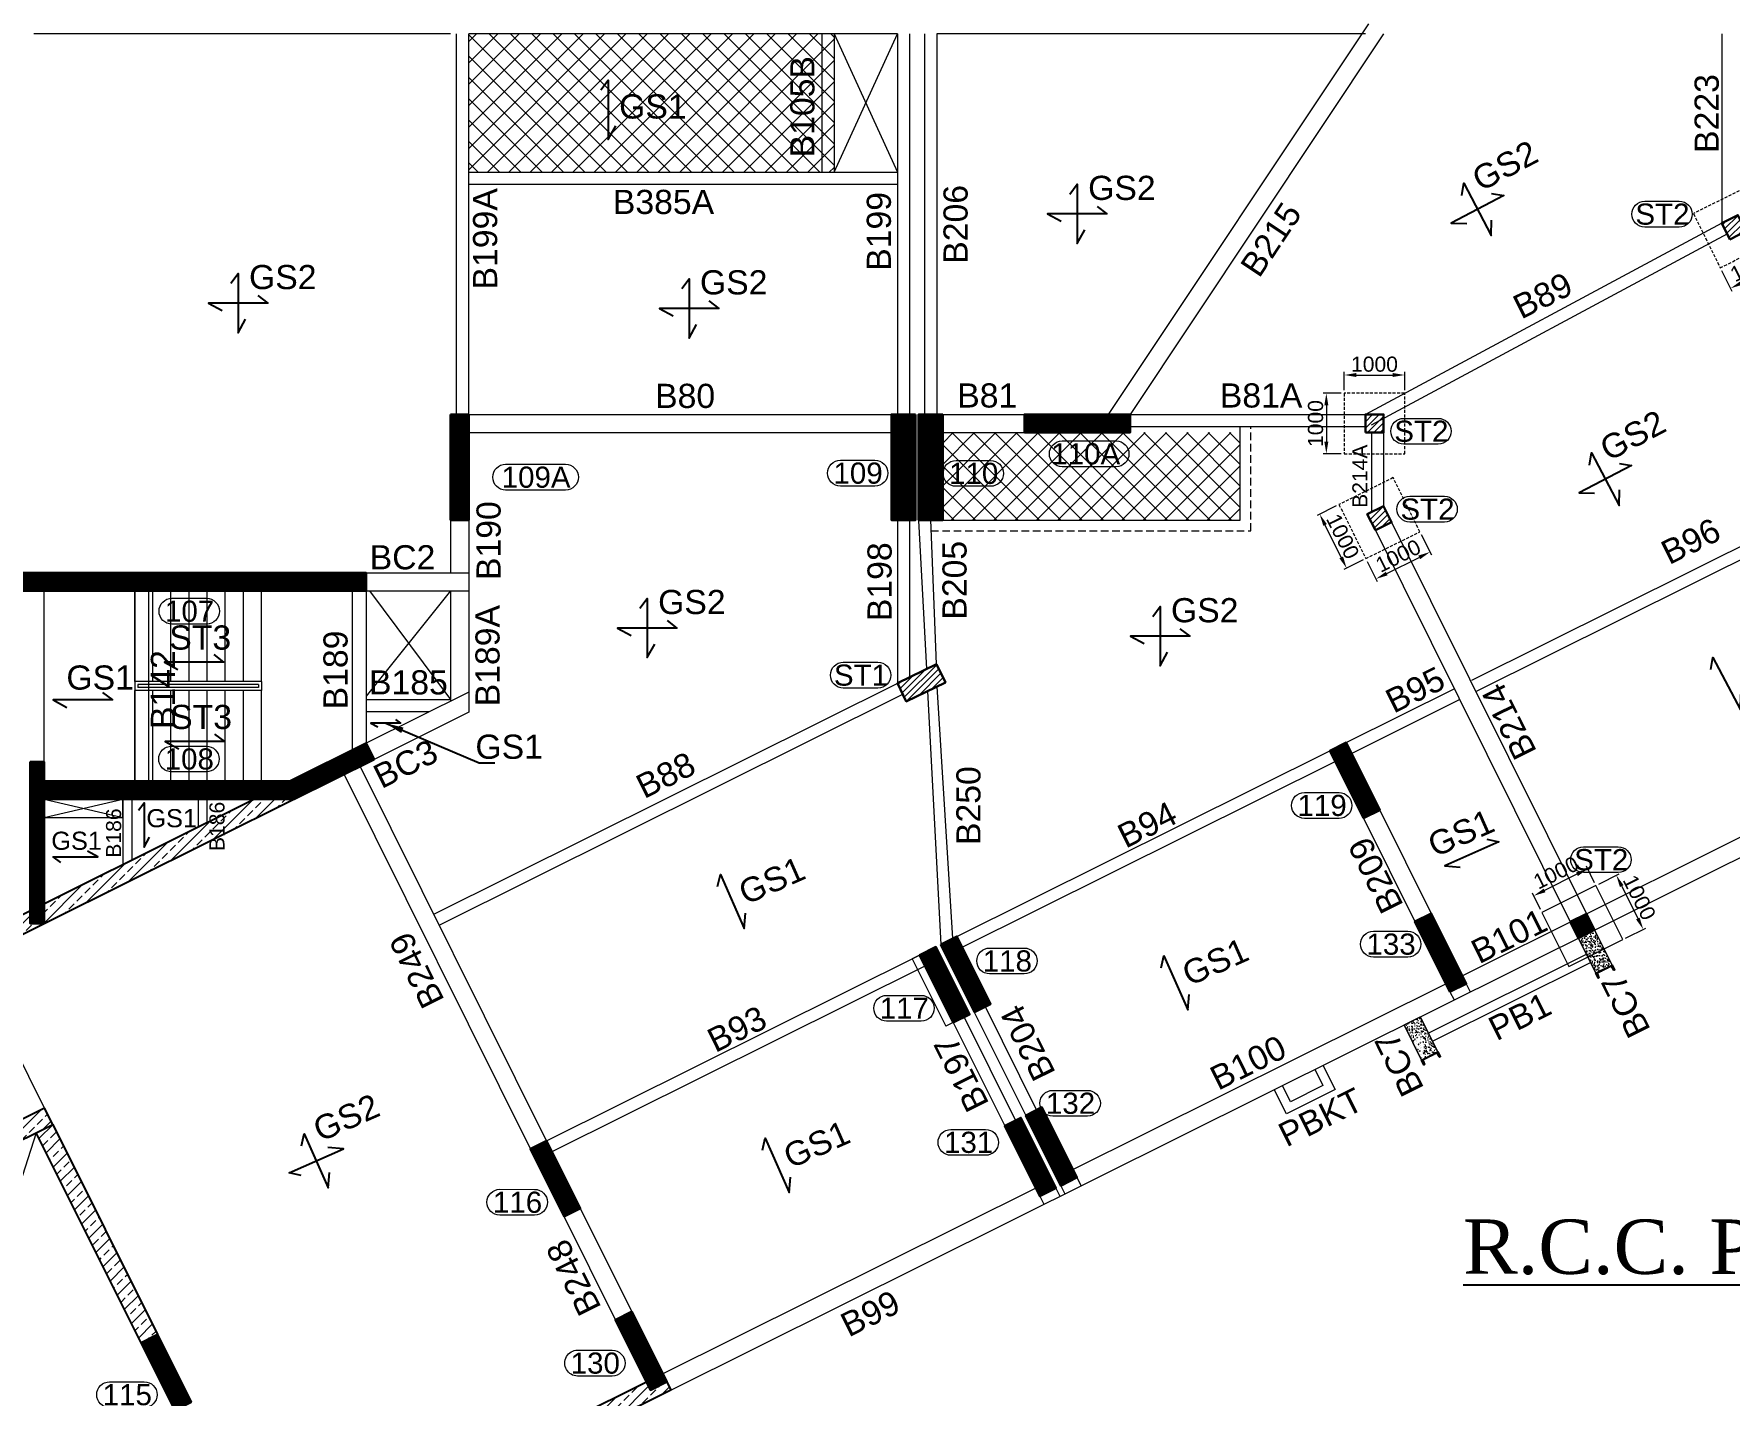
# Model space of a CAD drawing. Header units: millimetres. Extents: x -954 to 225541, y -300291 to -180647.
# Drawn here: x 49665 to 77738, y -262173 to -239639 of the extents above; entities that cross this region are included whole.
import ezdxf
from ezdxf.enums import TextEntityAlignment as Align

# ---------------------------------------------------------------- set-up
doc = ezdxf.new("R2010")
doc.units = ezdxf.units.MM
doc.header["$LTSCALE"] = 100
doc.header["$MEASUREMENT"] = 0
doc.header["$PDMODE"] = 3
doc.linetypes.add('DASHED', pattern=[0.75, 0.5, -0.25])
doc.linetypes.add('HIDDEN', pattern=[0.375, 0.25, -0.125])
for name, color, linetype, lineweight in [('BEAM', 191, 'Continuous', 20), ('BEAM NO (H)', 121, 'Continuous', 20), ('BEAM NO (V)', 121, 'Continuous', 20), ('COL HATCH', 67, 'Continuous', 25), ('colno', 11, 'Continuous', 15), ('COLUMN', 84, 'Continuous', 30), ('DIM', 8, 'Continuous', 13), ('FOOTING', 12, 'Continuous', 20), ('MAIN TEXT', 6, 'Continuous', 25), ('NON STRU. WALL', 3, 'Continuous', 15), ('RET WALL', 31, 'Continuous', 30), ('RET WALL HATCH', 57, 'Continuous', 13), ('SLAB MARK', 241, 'Continuous', 25), ('SLAB NO', 52, 'Continuous', 25), ('STAIRCASE', 39, 'Continuous', 9), ('STUB', 2, 'Continuous', 30), ('SUNK', 251, 'Continuous', 9), ('void', 45, 'Continuous', 18)]:
    doc.layers.add(name, color=color, linetype=linetype, lineweight=lineweight)
doc.layers.add('WD-ELE-1', color=2, linetype='Continuous')
doc.layers.add('WD-RCC SLAB HATCH', color=253, linetype='Continuous')
doc.styles.add('ARIAL', font='arial.ttf')
doc.styles.add('TIMES NEW ROMAN', font='times.ttf', dxfattribs={"width": 0.8, "height": 12})
doc.dimstyles.new('150', dxfattribs={"dimscale": 150, "dimtxt": 2.5, "dimasz": 2, "dimexe": 0.5, "dimexo": 0.5, "dimgap": 0.5, "dimtad": 1, "dimdec": 0, "dimzin": 3, "dimdsep": 46, "dimtxsty": 'ARIAL', "dimcen": 0, "dimdle": 1, "dimclrd": 256, "dimclre": 256, "dimclrt": 7, "dimadec": 0, "dimazin": 0, "dimtfac": 1, "dimtdec": 0, "dimtmove": 0, "dimatfit": 3, "dimfxl": 0, "dimtolj": 1, "dimtzin": 0, "dimlwd": -1, "dimlwe": -1, "dimarcsym": 0})
pattern_1 = [(45, (-325852.978, -598840.706), (-8.83883476, 8.83883476), [])]
pattern_2 = [(45, (-46170.95, -917447.999), (-8.83883476, 8.83883476), [])]
pattern_3 = [(45, (360396, 1349499.23), (-176.776695, 176.776695), []), (45, (360572.77, 1349499.23), (-176.776695, 176.776695), [125, -62.5])]
pattern_4 = [(50, (-47286.1, -571132.81), (107.589027, -9.41282), [11.25, -123.75]), (355, (-47286.1, -571132.81), (-20.8127, 112.82882), [9, -99]), (100.451444, (-47277.14, -571133.6), (86.776327, 103.415999), [9.561029, -105.171317]), (46.1842, (-47286.1, -571102.81), (160.0862, -24.827892), [16.875, -185.625]), (96.635635, (-47272.76, -571104.88), (140.19929, 146.11779), [14.34155, -157.757064]), (351.184164, (-47286.1, -571102.81), (140.19929, 146.11779), [13.5, -148.5]), (21, (-47271.1, -571110.31), (89.536058, -60.392834), [11.25, -123.75]), (326, (-47271.1, -571110.31), (36.4973, 108.772507), [9, -99]), (71.451445, (-47263.64, -571115.34), (126.033357, 48.379673), [9.561029, -105.171317]), (37.5, (-47286.103, -571132.81), (1.8239783, 49.934078), [0, -97.8, 0, -100.5, 0, -99.375]), (7.5, (-47286.103, -571132.81), (39.4604306, 59.161757), [0, -57.3, 0, -95.55, 0, -37.875]), (327.5, (-47319.553, -571132.81), (80.0733654, -3.3832308), [0, -37.5, 0, -117, 0, -155.25]), (317.5, (-47334.55, -571132.81), (87.477925, 15.015747), [0, -48.75, 0, -77.7, 0, -110.25])]

# ---------------------------------------------------------------- blocks, each defined once
blk = doc.blocks.new('*D76')
at = {"layer": 'Defpoints', "color": 0, "transparency": 16777216}
for p in [(72365, -245286), (71365, -245589), (72365, -245589)]:
    blk.add_point(p, dxfattribs=at)
at = {"layer": 'DIM', "transparency": 16777216}
for p, q in [((71365, -245539), (71365, -245236)), ((71565, -245286), (72165, -245286)), ((72365, -245539), (72365, -245236))]:
    blk.add_line(p, q, dxfattribs=at)
for points in [[(71565, -245252), (71565, -245319), (71365, -245286)], [(72165, -245252), (72165, -245319), (72365, -245286)]]:
    blk.add_solid(points, dxfattribs=at)
at = {"layer": 'DIM', "color": 7, "transparency": 16777216, "insert": (71865, -245108), "char_height": 250, "attachment_point": 5, "style": 'ARIAL'}
blk.add_mtext('\\A1;1000', dxfattribs=at)
blk = doc.blocks.new('*D77')
at = {"layer": 'Defpoints', "color": 0, "transparency": 16777216}
for p in [(71365, -245589), (71068, -246589), (71365, -246589)]:
    blk.add_point(p, dxfattribs=at)
at = {"layer": 'DIM', "transparency": 16777216}
for p, q in [((71315, -245589), (71018, -245589)), ((71068, -245789), (71068, -246389)), ((71315, -246589), (71018, -246589))]:
    blk.add_line(p, q, dxfattribs=at)
for points in [[(71035, -245789), (71101, -245789), (71068, -245589)], [(71035, -246389), (71101, -246389), (71068, -246589)]]:
    blk.add_solid(points, dxfattribs=at)
at = {"layer": 'DIM', "color": 7, "transparency": 16777216, "insert": (70890, -246089), "char_height": 250, "attachment_point": 5, "rotation": 90, "style": 'ARIAL'}
blk.add_mtext('\\A1;1000', dxfattribs=at)
blk = doc.blocks.new('*D78')
at = {"layer": 'Defpoints', "color": 0, "transparency": 16777216}
for p in [(70958, -247590), (71277, -247431), (71723, -248326)]:
    blk.add_point(p, dxfattribs=at)
at = {"layer": 'DIM', "transparency": 16777216}
for p, q in [((71233, -247453), (70914, -247612)), ((71315, -248306), (71047, -247769)), ((71678, -248348), (71359, -248507))]:
    blk.add_line(p, q, dxfattribs=at)
for points in [[(71077, -247754), (71018, -247784), (70958, -247590)], [(71345, -248291), (71285, -248321), (71404, -248485)]]:
    blk.add_solid(points, dxfattribs=at)
at = {"layer": 'DIM', "color": 7, "transparency": 16777216, "insert": (71340, -247958), "char_height": 250, "attachment_point": 5, "rotation": 296.467, "style": 'ARIAL'}
blk.add_mtext('\\A1;1000', dxfattribs=at)
blk = doc.blocks.new('*D79')
at = {"layer": 'Defpoints', "color": 0, "transparency": 16777216}
for p in [(72618, -247880), (71723, -248326), (72785, -248216)]:
    blk.add_point(p, dxfattribs=at)
at = {"layer": 'DIM', "transparency": 16777216}
for p, q in [((72640, -247925), (72807, -248261)), ((71745, -248371), (71912, -248706)), ((72069, -248572), (72606, -248305))]:
    blk.add_line(p, q, dxfattribs=at)
for points in [[(72591, -248275), (72621, -248335), (72785, -248216)], [(72054, -248543), (72084, -248602), (71890, -248661)]]:
    blk.add_solid(points, dxfattribs=at)
at = {"layer": 'DIM', "color": 7, "transparency": 16777216, "insert": (72258, -248280), "char_height": 250, "attachment_point": 5, "rotation": 26.467, "style": 'ARIAL'}
blk.add_mtext('\\A1;1000', dxfattribs=at)
blk = doc.blocks.new('*D81')
at = {"layer": 'Defpoints', "color": 0, "transparency": 16777216}
for p in [(78487, -243064), (77592, -243510), (78657, -243406)]:
    blk.add_point(p, dxfattribs=at)
at = {"layer": 'DIM', "transparency": 16777216}
for p, q in [((78509, -243109), (78679, -243450)), ((77614, -243555), (77784, -243896)), ((77941, -243762), (78478, -243495))]:
    blk.add_line(p, q, dxfattribs=at)
for points in [[(78463, -243465), (78493, -243525), (78657, -243406)], [(77926, -243732), (77955, -243792), (77762, -243851)]]:
    blk.add_solid(points, dxfattribs=at)
at = {"layer": 'DIM', "color": 7, "transparency": 16777216, "insert": (78130, -243469), "char_height": 250, "attachment_point": 5, "rotation": 26.467, "style": 'ARIAL'}
blk.add_mtext('\\A1;1000', dxfattribs=at)
blk = doc.blocks.new('*D82')
at = {"layer": 'Defpoints', "color": 0, "transparency": 16777216}
for p in [(75533, -253736), (74502, -253908), (74638, -254181)]:
    blk.add_point(p, dxfattribs=at)
at = {"layer": 'DIM', "transparency": 16777216}
for p, q in [((75511, -253691), (75375, -253418)), ((75218, -253552), (74681, -253819)), ((74616, -254137), (74480, -253863))]:
    blk.add_line(p, q, dxfattribs=at)
for points in [[(75203, -253522), (75233, -253581), (75397, -253462)], [(74666, -253789), (74696, -253849), (74502, -253908)]]:
    blk.add_solid(points, dxfattribs=at)
at = {"layer": 'DIM', "color": 7, "transparency": 16777216, "insert": (74870, -253526), "char_height": 250, "attachment_point": 5, "rotation": 26.467, "style": 'ARIAL'}
blk.add_mtext('\\A1;1000', dxfattribs=at)
blk = doc.blocks.new('*D83')
at = {"layer": 'Defpoints', "color": 0, "transparency": 16777216}
for p in [(75533, -253736), (76316, -254463), (75979, -254631)]:
    blk.add_point(p, dxfattribs=at)
at = {"layer": 'DIM', "transparency": 16777216}
for p, q in [((75578, -253713), (75915, -253546)), ((75959, -253747), (76227, -254284)), ((76024, -254609), (76360, -254441))]:
    blk.add_line(p, q, dxfattribs=at)
for points in [[(75989, -253732), (75929, -253762), (75870, -253568)], [(76256, -254269), (76197, -254299), (76316, -254463)]]:
    blk.add_solid(points, dxfattribs=at)
at = {"layer": 'DIM', "color": 7, "transparency": 16777216, "insert": (76252, -253936), "char_height": 250, "attachment_point": 5, "rotation": 296.467, "style": 'ARIAL'}
blk.add_mtext('\\A1;1000', dxfattribs=at)
blk = doc.blocks.new('A$C4B8E2928')
at = {"layer": 'NON STRU. WALL', "lineweight": 13}
h = blk.add_hatch(dxfattribs=at)
h.set_pattern_fill('AR-CONC', color=8, scale=15, style=0)
h.set_pattern_definition(pattern_4)
h.paths.add_polyline_path([(74395, -48411), (74126, -48545), (74416, -49127), (74684, -48993)])
h = blk.add_hatch(dxfattribs=at)
h.set_pattern_fill('AR-CONC', color=8, scale=15, style=0)
h.set_pattern_definition(pattern_4)
h.paths.add_polyline_path([(71508, -49849), (71239, -49982), (71529, -50564), (71797, -50430)])
at = {"layer": 'NON STRU. WALL'}
for points in [[(74126, -48545), (74395, -48411), (74684, -48993), (74416, -49127)], [(71239, -49982), (71508, -49849), (71797, -50430), (71529, -50564)]]:
    blk.add_lwpolyline(points, close=True, dxfattribs=at)

msp = doc.modelspace()

# ---------------------------------------------------------------- hatches: boundary and pattern name
at = {"layer": 'COL HATCH'}
h = msp.add_hatch(dxfattribs=at)
h.set_pattern_fill('ANSI31', color=256, scale=100, style=0)
h.set_pattern_definition([(45, (-156574.624, -1128011.588), (-8.83883476, 8.83883476), [])])
h.paths.add_polyline_path([(56565.2, -245938.9), (56865.2, -245938.9), (56865.2, -247688.9), (56565.2, -247688.9)])
h = msp.add_hatch(dxfattribs=at)
h.set_pattern_fill('ANSI31', color=256, scale=100, style=0)
h.set_pattern_definition(pattern_1)
h.paths.add_polyline_path([(64265.2, -245938.9), (64265.2, -247688.9), (63865.2, -247688.9), (63865.2, -245938.9)])
h = msp.add_hatch(dxfattribs=at)
h.set_pattern_fill('ANSI31', color=256, scale=100, style=0)
h.set_pattern_definition(pattern_1)
h.paths.add_polyline_path([(64715.2, -245938.9), (64715.2, -247688.9), (64315.2, -247688.9), (64315.2, -245938.9)])
h = msp.add_hatch(dxfattribs=at)
h.set_pattern_fill('ANSI31', color=256, scale=100, style=0)
h.set_pattern_definition([(45, (-156574.624, -1128011.208), (-8.83883476, 8.83883476), [])])
h.paths.add_polyline_path([(66067.2, -246238.9), (66067.2, -245938.9), (67817.2, -245938.9), (67817.2, -246238.9)])
h = msp.add_hatch(dxfattribs=at)
h.set_pattern_fill('ANSI31', color=256, scale=100, style=0)
h.set_pattern_definition([(45, (366924.465, 284153.944), (-8.83883476, 8.83883476), [])])
h.paths.add_polyline_path([(55165.2, -248858.9), (55165.2, -248558.9), (45465.2, -248558.9), (45465.2, -248858.9)])
h = msp.add_hatch(dxfattribs=at)
h.set_pattern_fill('ANSI31', color=256, scale=100, style=0)
h.set_pattern_definition(pattern_2)
h.paths.add_polyline_path([(53902.3, -252008.9), (55165.2, -251380.2), (55298.9, -251648.8), (53972.8, -252308.9), (49835.2, -252308.9), (49835.2, -252008.9)])
h = msp.add_hatch(dxfattribs=at)
h.set_pattern_fill('ANSI31', color=256, scale=100, angle=-153.53297, style=0)
h.set_pattern_definition([(251.467025, (226947.982, 268660.818), (11.85176104, -3.9731298), [])])
h.paths.add_polyline_path([(71684.7, -252624.5), (71127.6, -251505.5), (71396.2, -251371.8), (71953.3, -252490.8)])
h = msp.add_hatch(dxfattribs=at)
h.set_pattern_fill('ANSI31', color=256, scale=100, style=0)
h.set_pattern_definition(pattern_2)
h.paths.add_polyline_path([(49835.2, -254368.9), (49605.2, -254368.9), (49605.2, -251690.9), (49835.2, -251690.9)])
h = msp.add_hatch(dxfattribs=at)
h.set_pattern_fill('ANSI31', color=256, scale=100, angle=-153.53297, style=0)
h.set_pattern_definition([(251.467025, (226952.439, 268651.866), (11.85176104, -3.9731298), [])])
h.paths.add_polyline_path([(73115.3, -255498.1), (72536, -254334.3), (72804.5, -254200.6), (73383.9, -255364.4)])
h = msp.add_hatch(dxfattribs=at)
h.set_pattern_fill('ANSI31', color=256, scale=100, style=0)
h.set_pattern_definition(pattern_2)
h.paths.add_polyline_path([(64682.2, -254714.4), (64950.8, -254580.7), (65507.9, -255699.7), (65239.3, -255833.4)])
h = msp.add_hatch(dxfattribs=at)
h.set_pattern_fill('ANSI31', color=256, scale=100, style=0)
h.set_pattern_definition(pattern_2)
h.paths.add_polyline_path([(64333.1, -254888.2), (64601.7, -254754.5), (65158.8, -255873.5), (64890.2, -256007.2)])
h = msp.add_hatch(dxfattribs=at)
h.set_pattern_fill('ANSI31', color=256, scale=100, style=0)
h.set_pattern_definition(pattern_2)
h.paths.add_polyline_path([(66090.6, -257543.2), (66359.1, -257409.5), (66938.5, -258573.3), (66670, -258707)])
h = msp.add_hatch(dxfattribs=at)
h.set_pattern_fill('ANSI31', color=256, scale=100, style=0)
h.set_pattern_definition(pattern_2)
h.paths.add_polyline_path([(65741.5, -257717), (66010, -257583.3), (66589.4, -258747.1), (66320.8, -258880.8)])
h = msp.add_hatch(dxfattribs=at)
h.set_pattern_fill('ANSI31', color=256, scale=100, angle=-153.53297, style=0)
h.set_pattern_definition([(251.467025, (213708.107, 262069.171), (11.85176104, -3.9731298), [])])
h.paths.add_polyline_path([(58444.8, -259216.1), (57887.7, -258097.2), (58156.3, -257963.5), (58713.4, -259082.4)])
h = msp.add_hatch(dxfattribs=at)
h.set_pattern_fill('ANSI31', color=256, scale=100, angle=-153.53297, style=0)
h.set_pattern_definition([(251.467025, (213712.564, 262060.219), (11.85176104, -3.9731298), [])])
h.paths.add_polyline_path([(59875.5, -262089.7), (59296.1, -260926), (59564.6, -260792.3), (60144, -261956)])
h = msp.add_hatch(dxfattribs=at)
h.set_pattern_fill('ANSI31', color=256, scale=100, angle=-153.53297, style=0)
h.set_pattern_definition([(251.467025, (207262.732, 258860.256), (11.85176104, -3.9731298), [])])
h.paths.add_polyline_path([(51999.5, -262425.1), (51442.4, -261306.1), (51710.9, -261172.4), (52268, -262291.4)])
at = {"layer": 'RET WALL HATCH'}
h = msp.add_hatch(dxfattribs=at)
h.set_pattern_fill('ANSI33', color=256, scale=1000, style=0)
h.set_pattern_definition(pattern_3)
h.paths.add_polyline_path([(47041.4, -255428.1), (53306.5, -252308.9), (53979.7, -252308.9), (47105.2, -255730.9), (47105.2, -255428.1)])
h = msp.add_hatch(dxfattribs=at)
h.set_pattern_fill('ANSI33', color=256, scale=1000, style=0)
h.paths.add_polyline_path([(49977, -257694), (49843.2, -257425.5), (46615.2, -259029.8), (46615.2, -259364.8)])
h = msp.add_hatch(dxfattribs=at)
h.set_pattern_fill('ANSI33', color=256, scale=1000, style=0)
h.set_pattern_definition([(45, (353950.62, 1346290.32), (-176.776695, 176.776695), []), (45, (354127.4, 1346290.32), (-176.776695, 176.776695), [125, -62.5])])
h.paths.add_polyline_path([(49977, -257694), (49708.2, -257827.2), (51442.3, -261305.9), (51710.8, -261172.2)])
h = msp.add_hatch(dxfattribs=at)
h.set_pattern_fill('ANSI33', color=256, scale=1000, style=0)
h.set_pattern_definition(pattern_3)
h.paths.add_polyline_path([(53631.8, -265030.6), (59808.6, -261955.4), (59875.5, -262089.7), (60144, -261956), (60210.9, -262090.3), (53765.5, -265299.2)])
at = {"layer": 'STUB', "lineweight": 15}
h = msp.add_hatch(dxfattribs=at)
h.set_pattern_fill('ANSI31', color=67, scale=600, style=0)
h.paths.add_polyline_path([(77748.9, -243040.5), (78017.4, -242906.8), (77883.7, -242638.2), (77615.2, -242771.9)])
h = msp.add_hatch(dxfattribs=at)
h.set_pattern_fill('ANSI31', color=67, scale=600, style=0)
h.paths.add_polyline_path([(71715.2, -246238.9), (72015.2, -246238.9), (72015.2, -245938.9), (71715.2, -245938.9)])
h = msp.add_hatch(dxfattribs=at)
h.set_pattern_fill('ANSI31', color=67, scale=600, style=0)
h.paths.add_polyline_path([(71880.3, -247856.7), (72148.9, -247723), (72015.2, -247454.5), (71746.6, -247588.2)])
h = msp.add_hatch(dxfattribs=at)
h.set_pattern_fill('ANSI31', color=67, scale=600, style=0)
h.paths.add_polyline_path([(64612.3, -250073.3), (64759.1, -250374.4), (64112, -250690), (63965.2, -250388.9)])
h = msp.add_hatch(dxfattribs=at)
h.set_pattern_fill('ANSI31', color=67, scale=100, style=0)
h.set_pattern_definition([(45, (365642.215, 1344122.382), (-8.838834765, 8.838834765), [])])
h.paths.add_polyline_path([(75241.1, -254607.3), (75509.7, -254473.6), (75376, -254205), (75107.4, -254338.7)])
at = {"layer": 'SUNK'}
h = msp.add_hatch(dxfattribs=at)
h.set_pattern_fill('ANSI37', color=256, scale=2000)
h.paths.add_polyline_path([(56865.2, -239638.9), (62915.2, -239638.9), (62915.2, -241928.9), (56865.2, -241928.9)])
h = msp.add_hatch(dxfattribs=at)
h.set_pattern_fill('ANSI37', color=256, scale=2000)
h.paths.add_polyline_path([(64715.2, -246238.9), (69640.2, -246238.9), (69640.2, -247688.9), (64715.2, -247688.9)])
at = {"layer": 'WD-RCC SLAB HATCH', "ltscale": 1000}
h = msp.add_hatch(dxfattribs=at)
h.set_pattern_fill('ANSI31', color=256, scale=45, angle=-243.53297)
h.set_pattern_definition([(161.4670251, (904714.698, 75831.941), (-1.787908407, -5.333292466), [])])
h.paths.add_polyline_path([(75530.8, -255189.1), (75569.6, -255267, 0.4142136), (75573.6, -255268.4), (75576.4, -255267, 0.3816891), (75577.9, -255263.3), (75552, -255192.5, -0.3816891), (75554.5, -255186.3), (75782.8, -255072.6, -0.3816891), (75789.3, -255074.4), (75830.2, -255137.7, 0.3816891), (75834.1, -255138.7), (75836.8, -255137.3, 0.4142136), (75838.2, -255133.3), (75799.4, -255055.4)])
h = msp.add_hatch(dxfattribs=at)
h.set_pattern_fill('ANSI31', color=256, scale=45, angle=-243.53297)
h.set_pattern_definition([(161.4670251, (901827.707, 74394.6145), (-1.787908407, -5.333292466), [])])
h.paths.add_polyline_path([(72643.8, -256626.5), (72682.6, -256704.4, 0.4142136), (72686.6, -256705.7), (72689.4, -256704.3, 0.3816891), (72690.9, -256700.6), (72665, -256629.8, -0.3816891), (72667.5, -256623.6), (72895.9, -256509.9, -0.3816891), (72902.3, -256511.7), (72943.2, -256575, 0.3816891), (72947.1, -256576), (72949.8, -256574.7, 0.4142136), (72951.2, -256570.6), (72912.4, -256492.8)])

# ---------------------------------------------------------------- linework, layer by layer
at = {"layer": 'BEAM'}
for p, q in [((56565.2, -239638.9), (49665.2, -239638.9)), ((56665.2, -245938.9), (56665.2, -239638.9)), ((63965.2, -239638.9), (56865.2, -239638.9)), ((56865.2, -245938.9), (56865.2, -239638.9)), ((62715.2, -239638.9), (62715.2, -241928.9)), ((62915.2, -239638.9), (62915.2, -241928.9)), ((63965.2, -239638.9), (63965.2, -245938.9)), ((64165.2, -239638.9), (64165.2, -245938.9)), ((64415.2, -239638.9), (64415.2, -245938.9)), ((71715.2, -239638.9), (64615.2, -239638.9)), ((64615.2, -239638.9), (64615.2, -245938.9)), ((71765.5, -239472.6), (67456.7, -245938.9)), ((72015.2, -239638.9), (67817.2, -245938.9)), ((77615.2, -239638.9), (77615.2, -242771.9)), ((56865.2, -241928.9), (63965.2, -241928.9)), ((62915.2, -241928.9), (63965.2, -241928.9)), ((56865.2, -242128.9), (63965.2, -242128.9)), ((62715.2, -242128.9), (63965.2, -242128.9)), ((77615.2, -242771.9), (71715.2, -245938.9)), ((77709.7, -242948.2), (71809.7, -246115.1)), ((56865.2, -245938.9), (63865.2, -245938.9)), ((64715.2, -245938.9), (66067.2, -245938.9)), ((67817.2, -245938.9), (71715.2, -245938.9)), ((67817.2, -246138.9), (71715.2, -246138.9)), ((56865.2, -246238.9), (63865.2, -246238.9)), ((64715.2, -246238.9), (66067.2, -246238.9)), ((71815.2, -246238.9), (71815.2, -247554.1)), ((72015.2, -246238.9), (72015.2, -247454.5)), ((73474.7, -250337), (79811, -247182.4)), ((73544.2, -250525.8), (79900.1, -247361.4)), ((56565.2, -247688.9), (56565.2, -248558.9)), ((56865.2, -247688.9), (56865.2, -248558.9)), ((63965.2, -247688.9), (63965.2, -250390.9)), ((64165.2, -247688.9), (64165.2, -250291.3)), ((64315.4, -247694.1), (64443.9, -250152.5)), ((64515.2, -247683.7), (64608.1, -250070.8)), ((71880.3, -247856.7), (75107.4, -254338.7)), ((72148.9, -247723), (75376, -254205)), ((55165.2, -248558.9), (55365.2, -248558.9)), ((55165.2, -248558.9), (56865.2, -248558.9)), ((56865.2, -248558.9), (56865.2, -248858.9)), ((49835.2, -251690.9), (49835.2, -248858.9)), ((51335.2, -248858.9), (51335.2, -252008.9)), ((51565.2, -248858.9), (51565.2, -252008.9)), ((54935.2, -248858.9), (54935.2, -251494.7)), ((55165.2, -248858.9), (55165.2, -251380.2)), ((55165.2, -248858.9), (56865.2, -248858.9)), ((56565.2, -248858.9), (56565.2, -250683.2)), ((56865.2, -248858.9), (56865.2, -250869)), ((56287, -254213.5), (63993.3, -250376.9)), ((56865.2, -250533.8), (55165.2, -251380.2)), ((55165.2, -250658.9), (56565.2, -250658.9)), ((56376.1, -254392.6), (64053.6, -250570.3)), ((64463, -250518.8), (64682.2, -254714.4)), ((64617.7, -250443.4), (64882, -254704)), ((71396.2, -251371.8), (73186.5, -250480.4)), ((71485.3, -251550.8), (73275.7, -250659.5)), ((55165.2, -250858.9), (56212.1, -250858.9)), ((56865.2, -250869), (55298.9, -251648.8)), ((64950.8, -254580.7), (71127.6, -251505.5)), ((58156.3, -257963.5), (55069.3, -251763)), ((65039.9, -254759.8), (71216.7, -251684.5)), ((57887.7, -258097.2), (54800.8, -251896.7)), ((51135.2, -252308.9), (51135.2, -253389.1)), ((51285.2, -252308.9), (51285.2, -253314.4)), ((52385.2, -252308.9), (52385.2, -252766.7)), ((52535.2, -252692), (52535.2, -252308.9)), ((71684.7, -252624.5), (72536, -254334.3)), ((71953.3, -252490.8), (72804.5, -254200.6)), ((58156.3, -257963.5), (64333.1, -254888.2)), ((72756.4, -256179.4), (75374.8, -254875.8)), ((49843.2, -257425.5, -389.1), (48623.4, -254975.2)), ((58245.4, -258142.5), (64422.2, -255067.3)), ((64210.5, -254949.3), (64768, -256068.1)), ((72823.3, -256313.7), (75441.7, -255010.1)), ((73383.9, -255364.4), (73450.8, -255498.6)), ((73115.3, -255498.1), (73182.2, -255632.3)), ((64890.2, -256007.2), (64768, -256068.1)), ((64889.3, -256005.7), (65741.5, -257717.1)), ((65068.3, -255916.5), (65920.5, -257627.9)), ((65238.5, -255831.8), (66090.7, -257543.2)), ((65417.5, -255742.6), (66269.7, -257454.1)), ((66589.4, -258747.1), (66656.3, -258881.4)), ((66670, -258707), (66736.8, -258841.3)), ((66938.5, -258573.3), (67005.4, -258707.6)), ((58713.4, -259082.4), (59564.6, -260792.3)), ((66320.8, -258880.8), (66387.7, -259015.1)), ((59296.1, -260926), (58444.8, -259216.1))]:
    msp.add_line(p, q, dxfattribs=at)
for points in [[(60210.9, -262090.3), (88310.9, -248100.3)], [(73317.1, -255230.1), (81731.8, -251040.7)], [(75799.4, -255055.4), (75509.7, -254473.6), (75241.1, -254607.3), (75530.8, -255189.1)], [(64333, -254888.3), (64210.5, -254949.3)], [(66871.7, -258439), (73048.5, -255363.8)], [(72912.4, -256492.8), (72622.7, -255910.9)], [(72354.1, -256044.6), (72643.8, -256626.5)], [(71011.4, -256713.1), (71211.9, -257116), (70406.2, -257517.1), (70205.7, -257114.2)], [(70877.1, -256780), (71010.8, -257048.5), (70473.7, -257315.9), (70340, -257047.4)], [(60077.2, -261821.7), (66254, -258746.5)]]:
    msp.add_lwpolyline(points, dxfattribs=at)
at = {"layer": 'colno'}
for points, elevation in [([(76340.8, -242836.7, -1), (76340.8, -242409.3), (76913.3, -242409.3, -1), (76913.3, -242836.7)], 10188.5), ([(72348.7, -246430.7, -1), (72348.7, -246003.3), (72921.3, -246003.3, -1), (72921.3, -246430.7)], 10188.5), ([(66694.7, -246804.2, -1), (66694.7, -246376.8), (67586, -246376.8, -1), (67586, -246804.2)], -1455.5), ([(63020.7, -247124.5, -1), (63020.7, -246697.1), (63593.2, -246697.1, -1), (63593.2, -247124.5)], -1455.5), ([(64935.4, -247128.3, -1), (64935.4, -246700.9), (65507.9, -246700.9, -1), (65507.9, -247128.3)], -1455.5), ([(57477.5, -247191.4, -1), (57477.5, -246764), (58467.7, -246764, -1), (58467.7, -247191.4)], -1455.5), ([(72450.7, -247720.7, -1), (72450.7, -247293.3), (73023.3, -247293.3, -1), (73023.3, -247720.7)], 10188.5), ([(51951.3, -249410, -1), (51951.3, -248982.6), (52523.8, -248982.6, -1), (52523.8, -249410)], -1455.5), ([(63068.9, -250468.5, -1), (63068.9, -250041.1), (63641.4, -250041.1, -1), (63641.4, -250468.5)], 10188.5), ([(51945.9, -251856.6, -1), (51945.9, -251429.2), (52518.5, -251429.2, -1), (52518.5, -251856.6)], -1455.5), ([(70705.1, -252625.4, -1), (70705.3, -252198), (71277.9, -252198.3, -1), (71277.6, -252625.7)], -1455.5), ([(75327.7, -253523.3, -1), (75327.7, -253095.9), (75900.2, -253095.9, -1), (75900.2, -253523.3)], 10188.5), ([(71846.7, -254921.7, -1), (71846.9, -254494.3), (72419.5, -254494.5, -1), (72419.3, -254922)], -1455.5), ([(65492.3, -255200.3, -1), (65492.3, -254772.9), (66064.9, -254772.9, -1), (66064.9, -255200.3)], -1455.5), ([(63786.6, -255982.9, -1), (63786.6, -255555.5), (64359.2, -255555.5, -1), (64359.2, -255982.9)], -1455.5), ([(66539, -257556.4, -1), (66539, -257129), (67111.6, -257129, -1), (67111.6, -257556.4)], -1455.5), ([(64851.8, -258203.3, -1), (64851.8, -257775.9), (65424.4, -257775.9, -1), (65424.4, -258203.3)], -1455.5), ([(57381.7, -259194.6, -1), (57381.9, -258767.2), (57954.5, -258767.5, -1), (57954.3, -259194.9)], -1455.5), ([(58668.7, -261857.8, -1), (58669.2, -261430.4), (59241.7, -261430.9, -1), (59241.3, -261858.3)], -1455.5), ([(50918.7, -262380, -1), (50918.9, -261952.6), (51491.5, -261952.9, -1), (51491.3, -262380.3)], -1455.5)]:
    msp.add_lwpolyline(points, format="xyb", close=True, dxfattribs=dict(at, elevation=elevation))
at = {"layer": 'COLUMN'}
for points in [[(56565.2, -245938.9), (56865.2, -245938.9), (56865.2, -247688.9), (56565.2, -247688.9)], [(64265.2, -245938.9), (64265.2, -247688.9), (63865.2, -247688.9), (63865.2, -245938.9)], [(64715.2, -245938.9), (64715.2, -247688.9), (64315.2, -247688.9), (64315.2, -245938.9)], [(66067.2, -246238.9), (66067.2, -245938.9), (67817.2, -245938.9), (67817.2, -246238.9)], [(55165.2, -248858.9), (55165.2, -248558.9), (45465.2, -248558.9), (45465.2, -248858.9)], [(53902.3, -252008.9), (55165.2, -251380.2), (55298.9, -251648.8), (53972.8, -252308.9), (49835.2, -252308.9), (49835.2, -252008.9)], [(71684.7, -252624.5), (71127.6, -251505.5), (71396.2, -251371.8), (71953.3, -252490.8)], [(49835.2, -254368.9), (49605.2, -254368.9), (49605.2, -251690.9), (49835.2, -251690.9)], [(73115.3, -255498.1), (72536, -254334.3), (72804.5, -254200.6), (73383.9, -255364.4)], [(64682.2, -254714.4), (64950.8, -254580.7), (65507.9, -255699.7), (65239.3, -255833.4)], [(64333.1, -254888.2), (64601.7, -254754.5), (65158.8, -255873.5), (64890.2, -256007.2)], [(66090.6, -257543.2), (66359.1, -257409.5), (66938.5, -258573.3), (66670, -258707)], [(65741.5, -257717), (66010, -257583.3), (66589.4, -258747.1), (66320.8, -258880.8)], [(58444.8, -259216.1), (57887.7, -258097.2), (58156.3, -257963.5), (58713.4, -259082.4)], [(59875.5, -262089.7), (59296.1, -260926), (59564.6, -260792.3), (60144, -261956)], [(51999.5, -262425.1), (51442.4, -261306.1), (51710.9, -261172.4), (52268, -262291.4)]]:
    msp.add_lwpolyline(points, close=True, dxfattribs=at)
at = {"layer": 'FOOTING', "linetype": 'DASHED'}
for points in [[(77591.5, -243509.8), (78486.7, -243064.1), (78041, -242168.9), (77145.8, -242614.6)], [(71365.2, -246588.9), (72365.2, -246588.9), (72365.2, -245588.9), (71365.2, -245588.9)], [(71723, -248326.1), (72618.2, -247880.4), (72172.5, -246985.2), (71277.3, -247430.9)]]:
    msp.add_lwpolyline(points, close=True, dxfattribs=at)
at = {"layer": 'FOOTING'}
msp.add_lwpolyline([(75083.8, -255076.6), (75979, -254630.9), (75533.3, -253735.7), (74638.1, -254181.4)], close=True, dxfattribs=at)
at = {"layer": 'RET WALL', "lineweight": 25}
for points in [[(47041.4, -255428.1), (53306.5, -252308.9), (53979.7, -252308.9), (47105.2, -255730.9), (47105.2, -255428.1), (47041.4, -255428.1)], [(49701.6, -257830.4), (49977, -257694), (51710.8, -261172.2), (51442.3, -261305.9), (49701.6, -257830.4)], [(53631.8, -265030.6), (59808.6, -261955.4), (59875.5, -262089.7), (60144, -261956), (60210.9, -262090.3), (53765.5, -265299.2), (53631.8, -265030.6)]]:
    msp.add_lwpolyline(points, dxfattribs=at)
at = {"layer": 'RET WALL', "lineweight": 25, "elevation": -389.1}
msp.add_lwpolyline([(49977, -257694), (49843.2, -257425.5), (45465.2, -259601.3), (45465.2, -259936.3)], close=True, dxfattribs=at)
at = {"layer": 'SLAB MARK'}
for points in [[(59053.9, -240567.2), (59176.7, -240403.6), (59176.7, -241385.2), (59299.5, -241160.3)], [(66820.8, -242291.2), (66943.6, -242127.6), (66943.6, -243109.2), (67066.4, -242884.2)], [(73310.8, -242311.8), (73343.5, -242109.8), (73799.8, -242978.9), (73803.9, -242722.7)], [(67270.8, -242495.6), (67434.4, -242618.4), (66452.8, -242618.4), (66677.8, -242741.2)], [(73804.2, -242283.5), (74006.2, -242316.2), (73137.1, -242772.5), (73393.3, -242776.7)], [(52925.2, -243767.9), (53048, -243604.3), (53048, -244585.9), (53170.8, -244360.9)], [(60392.8, -243855.2), (60515.6, -243691.6), (60515.6, -244673.2), (60638.4, -244448.2)], [(53375.2, -243972.3), (53538.8, -244095.1), (52557.2, -244095.1), (52782.1, -244217.9)], [(60842.8, -244059.6), (61006.4, -244182.4), (60024.8, -244182.4), (60249.8, -244305.2)], [(75920.6, -246749.2), (76122.5, -246781.8), (75253.5, -247238.2), (75509.7, -247242.3)], [(75427.2, -246777.4), (75459.8, -246575.5), (75916.2, -247444.5), (75920.3, -247188.3)], [(59699.8, -249147.2), (59822.6, -248983.6), (59822.6, -249965.2), (59945.4, -249740.2)], [(68192.8, -249283.2), (68315.6, -249119.6), (68315.6, -250101.2), (68438.4, -249876.2)], [(60149.8, -249351.6), (60313.4, -249474.4), (59331.8, -249474.4), (59556.8, -249597.2)], [(68642.8, -249487.6), (68806.4, -249610.4), (67824.8, -249610.4), (68049.8, -249733.2)], [(77436.8, -250163.9), (77469.5, -249961.9), (77925.8, -250831), (77929.9, -250574.8)], [(50802.9, -250542.6), (50966.5, -250665.4), (49984.9, -250665.4), (50209.9, -250788.2)], [(55654.4, -250989.5), (55736.2, -251050.9), (55245.4, -251050.9), (55357.9, -251112.3)], [(50109.3, -253355), (49986.6, -253262.9), (50722.8, -253262.9), (50554.1, -253170.8)], [(73726.6, -252970.5), (73925.9, -253016.8), (73027.8, -253413.1), (73283.2, -253434.6)], [(60986.5, -253752.4), (61032.8, -253553.1), (61429.1, -254451.2), (61450.6, -254195.8)], [(68330.5, -255098.4), (68376.8, -254899.1), (68773.1, -255797.2), (68794.6, -255541.8)], [(54096.3, -258046), (54142.6, -257846.8), (54538.9, -258744.8), (54560.4, -258489.5)], [(61728.5, -258120.4), (61774.8, -257921.1), (62171.1, -258819.2), (62192.6, -258563.8)], [(54091, -258540.3), (53891.7, -258494), (54789.8, -258097.7), (54534.4, -258076.1)]]:
    msp.add_lwpolyline(points, dxfattribs=at)
at = {"layer": 'SLAB MARK', "elevation": 0}
for points in [[(52643.1, -249915.1), (52806.7, -250038), (51825.1, -250038), (52050.1, -250160.8)], [(52657.7, -251229.6), (52821.3, -251352.4), (51839.8, -251352.4), (52064.7, -251475.2)], [(51397.6, -252489.7), (51489.8, -252367), (51489.8, -253103.2), (51581.9, -252934.5)]]:
    msp.add_lwpolyline(points, dxfattribs=at)
at = {"layer": 'STAIRCASE'}
for points in [[(51335.2, -250358.9), (51335.2, -248858.9)], [(51635.2, -250358.9), (51635.2, -248858.9)], [(51935.2, -250358.9), (51935.2, -248858.9)], [(52235.2, -250358.9), (52235.2, -248858.9)], [(52535.2, -250358.9), (52535.2, -248858.9)], [(52835.2, -250358.9), (52835.2, -248858.9)], [(53135.2, -250358.9), (53135.2, -248858.9)], [(53435.2, -250358.9), (53435.2, -248858.9)], [(53435.2, -250358.9), (51335.2, -250358.9)], [(51335.2, -250358.9), (51335.2, -250508.9)], [(53435.2, -250358.9), (53435.2, -250508.9)], [(51335.2, -252008.9), (51335.2, -250508.9)], [(53435.2, -250508.9), (51335.2, -250508.9)], [(53385.2, -250408.9), (51385.2, -250408.9)], [(51385.2, -250408.9), (51385.2, -250458.9)], [(53385.2, -250458.9), (51385.2, -250458.9)], [(51635.2, -252008.9), (51635.2, -250508.9)], [(51935.2, -252008.9), (51935.2, -250508.9)], [(52235.2, -252008.9), (52235.2, -250508.9)], [(52535.2, -252008.9), (52535.2, -250508.9)], [(52835.2, -252008.9), (52835.2, -250508.9)], [(53135.2, -252008.9), (53135.2, -250508.9)], [(53385.2, -250408.9), (53385.2, -250458.9)], [(53435.2, -252008.9), (53435.2, -250508.9)]]:
    msp.add_lwpolyline(points, dxfattribs=at)
at = {"layer": 'STUB'}
for points in [[(77748.9, -243040.5), (78017.4, -242906.8), (77883.7, -242638.2), (77615.2, -242771.9)], [(71715.2, -246238.9), (72015.2, -246238.9), (72015.2, -245938.9), (71715.2, -245938.9)], [(71880.3, -247856.7), (72148.9, -247723), (72015.2, -247454.5), (71746.6, -247588.2)], [(64612.3, -250073.3), (64759.1, -250374.4), (64112, -250690), (63965.2, -250388.9)], [(75241.1, -254607.3), (75509.7, -254473.6), (75376, -254205), (75107.4, -254338.7)]]:
    msp.add_lwpolyline(points, close=True, dxfattribs=at)
at = {"layer": 'SUNK', "linetype": 'HIDDEN', "ltscale": 5}
msp.add_lwpolyline([(64522.2, -247863.9), (69815.2, -247863.9), (69815.2, -246138.9)], dxfattribs=at)
at = {"layer": 'SUNK'}
msp.add_lwpolyline([(64715.2, -247688.9), (69640.2, -247688.9), (69640.2, -246138.9)], dxfattribs=at)
at = {"layer": 'void'}
for p, q in [((62915.2, -239638.9), (63965.2, -241928.9)), ((62915.2, -241928.9), (63965.2, -239638.9)), ((56565.2, -248858.9), (55165.2, -250602.3)), ((55220.8, -248858.9), (56565.2, -250658.9)), ((49835.2, -252608.9), (51135.2, -252308.9)), ((49835.2, -252308.9), (51135.2, -252608.9)), ((49701.6, -257830.4), (46215.9, -268587.4))]:
    msp.add_line(p, q, dxfattribs=at)
msp.add_lwpolyline([(49835.2, -252608.9), (51135.2, -252608.9), (51135.2, -252308.9), (49835.2, -252308.9)], close=True, dxfattribs=at)
at = {"layer": 'WD-ELE-1', "ltscale": 1000}
for points in [[(75789.3, -255074.4, 0.3816891), (75782.8, -255072.6), (75554.5, -255186.3, 0.3816891), (75552, -255192.5), (75577.9, -255263.3, -0.3816891), (75576.4, -255267), (75573.6, -255268.4, -0.4142136), (75569.6, -255267), (75530.8, -255189.1), (75799.4, -255055.4), (75838.2, -255133.3, -0.4142136), (75836.8, -255137.3), (75834.1, -255138.7, -0.3816891), (75830.2, -255137.7), (75789.3, -255074.4)], [(72902.3, -256511.7, 0.3816891), (72895.9, -256509.9), (72667.5, -256623.6, 0.3816891), (72665, -256629.8), (72690.9, -256700.6, -0.3816891), (72689.4, -256704.3), (72686.6, -256705.7, -0.4142136), (72682.6, -256704.4), (72643.8, -256626.5), (72912.4, -256492.8), (72951.2, -256570.6, -0.4142136), (72949.8, -256574.7), (72947.1, -256576, -0.3816891), (72943.2, -256575), (72902.3, -256511.7)]]:
    msp.add_lwpolyline(points, format="xyb", dxfattribs=at)

# ---------------------------------------------------------------- block references
at = {"layer": 'NON STRU. WALL'}
msp.add_blockref('A$C4B8E2928', (1115.2, -206062.3), dxfattribs=at)

# ---------------------------------------------------------------- texts
at = {"layer": 'BEAM NO (H)', "style": 'ARIAL'}
for s, p in [('B385A', (60091.4, -242420.3, 0)), ('B80', (60449.4, -245631.3, 0)), ('B81', (65452.4, -245624.3, 0)), ('B81A', (69987.4, -245624.3, 0)), ('BC2', (55769.1, -248303.2, 0)), ('B185', (55867.1, -250374.2, 0))]:
    msp.add_text(s, height=400, dxfattribs=at).set_placement(p, align=Align.MIDDLE_CENTER)
for s, p in [('B89', (74651.1, -243968.5)), ('B96', (77102, -248034.7, 0)), ('B95', (72538, -250495.3, 0)), ('BC3', (55819, -251721.7)), ('B88', (60126.1, -251908.3)), ('B94', (68100.4, -252728.4, 0)), ('B101', (74093.6, -254573.1, 0)), ('PB1', (74270, -255904.2)), ('B93', (61305.9, -256111.2, 0)), ('B100', (69772.5, -256668.6, 0)), ('PBKT', (70972.4, -257572.4, 0)), ('B99', (63514.4, -260821.4, 0))]:
    msp.add_text(s, height=400, rotation=26.46703, dxfattribs=at).set_placement(p, align=Align.MIDDLE_CENTER)
at = {"layer": 'BEAM NO (V)', "style": 'ARIAL'}
for s, height, rotation, p in [('B105B', 400, 90, (62390.8, -240844.5, 0)), ('B223', 400, 90, (77365.9, -240957.2, 0)), ('B199A', 400, 90, (57136.8, -243031.5, 0)), ('B206', 400, 90, (64927.5, -242791.8, 0)), ('B199', 400, 90, (63656.8, -242908.5, 0)), ('B215', 400, 56.32257, (70150, -243041.4)), ('B214A', 250, 90, (71623.6, -246961.3, 0)), ('B190', 400, 90, (57194.2, -248027.8, 0)), ('B198', 400, 90, (63668.8, -248708.5, 0)), ('B205', 400, 90, (64910.2, -248684.3, 0)), ('B189A', 400, 90, (57176.5, -249932.3, 0)), ('B189', 400, 90, (54659.4, -250169.3, 0)), ('B142', 400, 90, (51801.4, -250493.2, 0)), ('B214', 400, 116.47, (74089.7, -251023.5)), ('B250', 400, 90, (65140.7, -252414.8, 0)), ('B186', 250, 90, (52696.6, -252759, 0)), ('B186', 250, 90, (50984.6, -252869, 0)), ('B209', 400, 116.47, (71883.2, -253569.2)), ('B249', 400, 116.47, (56002.2, -255141.2, 1455.5)), ('BC7', 400, 116.46703, (76024.7, -255728.6)), ('B204', 400, 116.47, (66122.5, -256343.5)), ('BC7', 400, 116.46703, (72271.6, -256697.6)), ('B197', 400, 116.47, (65021.3, -256856.9)), ('B248', 400, 116.47, (58600.2, -260230.2, 1455.5))]:
    msp.add_text(s, height=height, rotation=rotation, dxfattribs=at).set_placement(p, align=Align.MIDDLE_CENTER)
at = {"layer": 'colno', "style": 'ARIAL'}
for s, p in [('ST2', (76633.3, -242622.5)), ('ST2', (72641.2, -246216.5)), ('110A', (67083.8, -246590, -11644)), ('109', (63313.2, -246910.3, -11644)), ('110', (65227.9, -246914.1, -11644)), ('109A', (57981.9, -246977.2, -11644)), ('ST2', (72743.2, -247506.5)), ('107', (52243.8, -249195.8, -11644)), ('ST1', (63361.4, -250254.3)), ('108', (52238.4, -251642.4, -11644)), ('ST2', (75620.2, -253309.1)), ('118', (65784.8, -254986.1, -11644)), ('117', (64079.2, -255768.7, -11644)), ('132', (66831.5, -257342.2, -11644)), ('131', (65144.3, -257989.1, -11644))]:
    msp.add_text(s, height=350, dxfattribs=at).set_placement(p, align=Align.MIDDLE_CENTER)
for s, rotation, p in [('119', 359.97155, (70997.7, -252411.3, -11644)), ('133', 359.97155, (72139.3, -254707.6, -11644)), ('116', 359.97155, (57674.3, -258980.5, -11644)), ('130', 359.94309, (58961.5, -261643.8, -11644)), ('115', 359.97155, (51211.4, -262166, -11644))]:
    msp.add_text(s, height=350, rotation=rotation, dxfattribs=at).set_placement(p, align=Align.MIDDLE_CENTER)
at = {"layer": 'MAIN TEXT', "style": 'TIMES NEW ROMAN'}
msp.add_text('%%UR.C.C. PLAN @ GROUND FLOOR LEVEL', height=900, rotation=359.99642, dxfattribs=at).set_placement((73331, -260166))
at = {"layer": 'SLAB NO', "style": 'ARIAL'}
for s, height, p in [('GS1', 400, (59356, -241039.7, 0)), ('GS2', 400, (67122.9, -242387.6, 0)), ('GS2', 400, (53227.3, -243864.3, 0)), ('GS2', 400, (60694.9, -243951.6, 0)), ('GS2', 400, (60001.9, -249243.6, 0)), ('GS2', 400, (68494.9, -249379.6, 0)), ('ST3', 400, (51906.9, -249831.9)), ('GS1', 400, (50203.1, -250494.4, 0)), ('ST3', 400, (51921.5, -251146.4)), ('GS1', 400, (56976.3, -251639.4, 0)), ('GS1', 300, (51527.7, -252772.6, 0)), ('GS1', 300, (49953.4, -253146.2, 0))]:
    msp.add_text(s, height=height, dxfattribs=at).set_placement(p)
for s, rotation, p in [('GS2', 27.70138, (73623.1, -242256.7, 0)), ('GS2', 27.70138, (75739.5, -246722.4, 0)), ('GS1', 23.80992, (72865.6, -253276.7, 0)), ('GS1', 23.80992, (61453.6, -254062.7, 0)), ('GS1', 23.80992, (68797.6, -255408.7, 0)), ('GS2', 23.80992, (54406.9, -257987.3, 0)), ('GS1', 23.80992, (62195.6, -258430.7, 0))]:
    msp.add_text(s, height=400, rotation=rotation, dxfattribs=at).set_placement(p)

# ---------------------------------------------------------------- dimensions: what is measured, and where the dimension line sits
at = {"layer": 'DIM'}
for p1, p2, distance, picture, middle in [((77591.5, -243509.8), (78486.7, -243064.1), -381.4, '*D81', (78129.9, -243469.4)), ((71365.2, -245588.9), (72365.2, -245588.9), 303.1, '*D76', (71865.2, -245108.2)), ((71365.2, -245588.9), (71365.2, -246588.9), -297.1, '*D77', (70890.4, -246088.9)), ((71723, -248326.1), (71277.3, -247430.9), 356.3, '*D78', (71340.2, -247958.1)), ((71723, -248326.1), (72618.2, -247880.4), -374.7, '*D79', (72258.4, -248279.6)), ((75533.3, -253735.7), (74638.1, -254181.4), -305.3, '*D82', (74870.5, -253526.2)), ((75533.3, -253735.7), (75979, -254630.9), 376.1, '*D83', (76251.9, -253936.5))]:
    dim = msp.add_aligned_dim(p1=p1, p2=p2, distance=distance, dimstyle='150', override={"dimscale": 100}, dxfattribs=at)
    dim.commit()
    dim.dimension.update_dxf_attribs({"geometry": picture, "text_midpoint": middle})

# ---------------------------------------------------------------- leaders
at = {"layer": 'SLAB MARK'}
msp.add_leader([(55490.8, -251050.9), (57037, -251707), (57297, -251707)], dimstyle='150', override={"dimgap": 0.5, "dimtad": 0}, dxfattribs=at)

doc.saveas('drawing.dxf')
